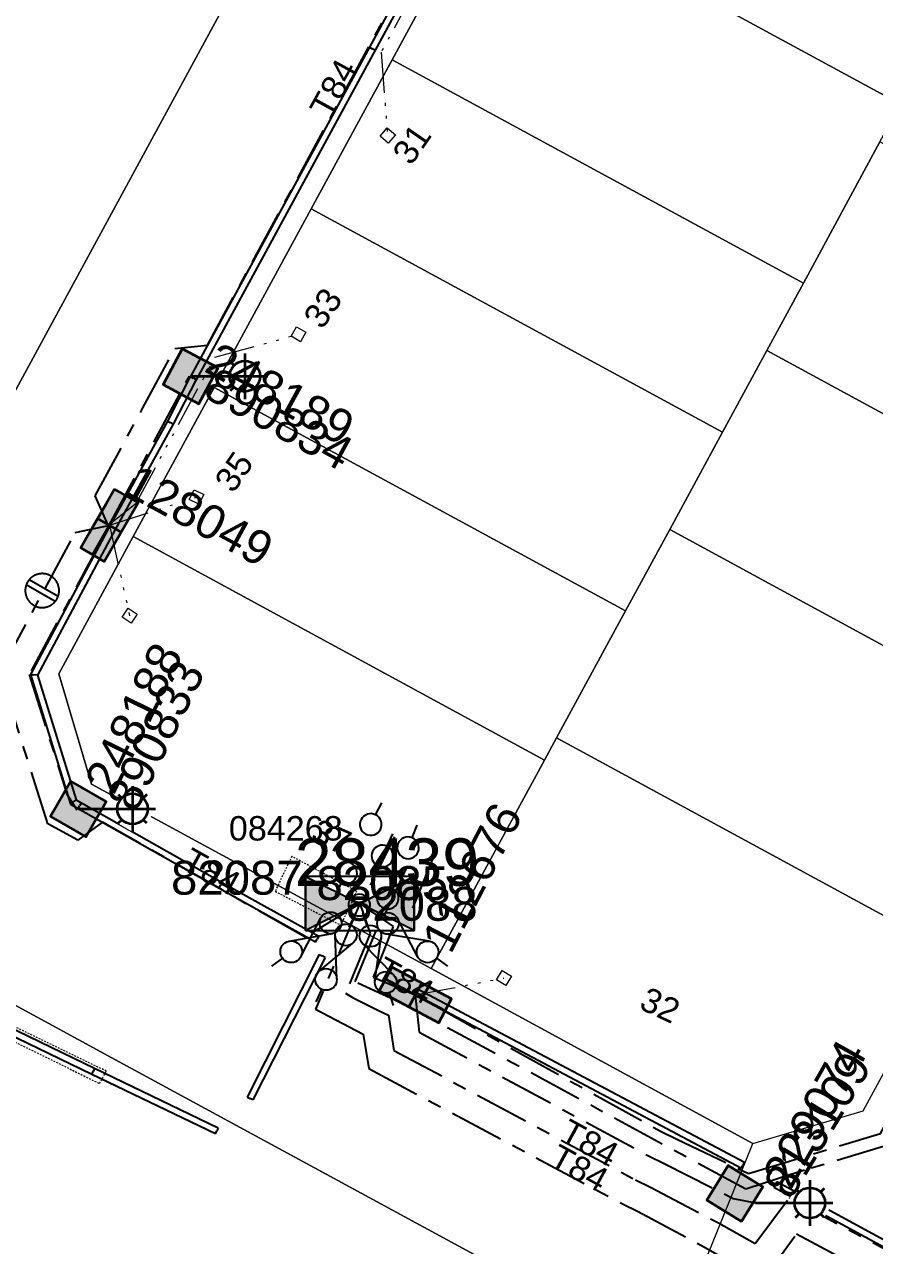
# Model space of a CAD drawing. Header units: metres. Extents: x 293418 to 294566, y 6233478 to 6234177.
# Drawn here: x 293502.3 to 293565, y 6233645.8 to 6233735.8 of the extents above; entities that cross this region are included whole.
import ezdxf
from ezdxf.enums import TextEntityAlignment as Align

# ---------------------------------------------------------------- set-up
doc = ezdxf.new("R2010")
doc.units = ezdxf.units.M
for name, pattern in [('Cable Exist UG', [7, 4, -1, 1, -1]), ('DASHED', [19.05, 12.7, -6.35]), ('HIDDEN2', [0.1875, 0.125, -0.0625]), ('PHANTOMX2', [6.6, 3, -0.75, 0.2, -0.75, 0.2, -0.75, 0.2, -0.75])]:
    doc.linetypes.add(name, pattern=pattern)
doc.layers.get('0').update_dxf_attribs({"color": 6})
for name, color, linetype, lineweight in [('_User_LV_Exist', 5, 'Continuous', 35), ('Cadastre Land Parcels_SP_EXT', 118, 'Continuous', 15), ('Cadastre Other Property_SP_EXT', 138, 'DASHED', 15), ('Cadastre Roads_SP_EXT', 218, 'Continuous', 15), ('Mains_HV_EXT', 13, 'Continuous', 25), ('Mains_LV_EXT', 163, 'Continuous', 25), ('Mains_LV_SL_EXT', 135, 'Continuous', 25), ('Services_SP_EXT', 42, 'PHANTOMX2', 20)]:
    doc.layers.add(name, color=color, linetype=linetype, lineweight=lineweight)
for name, color, linetype in [('Duct_SP_EXT', 30, 'Continuous'), ('Equip_HV_EXT', 7, 'Continuous'), ('Equip_LV_EXT', 7, 'Continuous'), ('Equip_SP_SL_EXT', 7, 'Continuous'), ('Sub_SP_EXT', 7, 'Continuous'), ('SupportsUG_SP_LV_EXT', 7, 'Continuous'), ('SupportsUG_SP_LV_SL_EXT', 7, 'Continuous')]:
    doc.layers.add(name, color=color, linetype=linetype)
doc.layers.add('Features_HIDE', color=1, linetype='Continuous', plot=False)
doc.styles.add('COLUMN_LABEL', font='arial.ttf', dxfattribs={"height": 2})
doc.styles.add('iecARIAL', font='arial.ttf', dxfattribs={"height": 2})
doc.styles.add('POLE_LABEL', font='arial.ttf', dxfattribs={"height": 2})
doc.styles.add('SL_LABEL', font='arial.ttf', dxfattribs={"height": 2})
doc.styles.get("Standard").update_dxf_attribs({"font": 'arial.ttf'})
doc.styles.add('SWITCH_LABEL', font='arial.ttf', dxfattribs={"height": 2})

# ---------------------------------------------------------------- blocks, each defined once
blk = doc.blocks.new('SUB_PADMOUNT_EXT')
at = {"ltscale": 10}
h = blk.add_hatch(color=256, dxfattribs=at)
h.dxf.hatch_style = 1
h.paths.add_polyline_path([(4, -2), (0, 0), (4, 2)])
h.paths.add_polyline_path([(-4, -2), (-4, 2), (0, 0)])
blk.add_line((4, 2), (-4, -2))
blk.add_lwpolyline([(-4, -2), (4, -2), (4, 2), (-4, 2)], close=True)
at = {"ltscale": 10, "flags": 128}
for points in [[(-4, -2), (-4, 2), (0, 0)], [(4, -2), (0, 0), (4, 2)]]:
    blk.add_lwpolyline(points, close=True, dxfattribs=at)
at = {"flags": 8}
blk.add_attdef('ASSET_NUM', text='', height=2.5, dxfattribs=at).set_placement((0, 5), align=Align.MIDDLE_CENTER)
for tag, flags, p in [('STREET_CODE', 9, (1.5, 0)), ('OPERATING_VOLTAGE', 9, (1.5, -0.4)), ('ORIENTATION', 9, (1.5, -0.6)), ('OWNED_BY', 9, (1.5, -0.8)), ('OPERATED_BY', 9, (1.5, -1)), ('NO_PHASES', 9, (1.5, -0.2)), ('SECONDARY_VOLTAGE', 9, (1.5, -1.6)), ('STATE', 9, (1.5, -1.8)), ('CONSTRUCTED_VOLTAGE', 9, (1.5, -1.4)), ('MAINTAINED_BY', 9, (1.5, -1.2)), ('SUBSTATION_TYPE', 9, (1.5, -2.2)), ('SUBURB', 9, (1.5, -2.8)), ('USAGE', 9, (1.5, -2.4)), ('PARENT', 9, (1.5, -2)), ('LEGEND', 9, (1.5, -2.6)), ('Z', 1, (1.5, -3.6)), ('STREETNAME', 9, (1.5, -3)), ('LOCATION', 9, (1.5, -3.2)), ('NOTES', 9, (1.5, -3.4))]:
    blk.add_attdef(tag, text='', height=0.2, dxfattribs=dict(flags=flags)).set_placement(p, align=Align.MIDDLE_LEFT)
blk = doc.blocks.new('SL_LANTERN_EXT')
at = {"flags": 9}
for tag, p in [('LRATECODE', (-7.4, 0)), ('LOUTREACHVOCAB', (-7.2, 0)), ('LOUTREACH', (-7, 0)), ('LANTNUMBER', (-6.6, 0)), ('LNEW', (-6.4, 0)), ('LMASTVOCAB', (-6.2, 0)), ('LMAST', (-6, 0)), ('LLAMPVOCAB', (-5.8, 0)), ('LLAMP', (-5.6, 0)), ('LEXIST', (-5.4, 0)), ('LCHARGE3PERCENT', (-5.2, 0)), ('LCHARGE3', (-5, 0)), ('LCHARGE2PERCENT', (-4.8, 0)), ('LCHARGE2', (-4.6, 0)), ('LCHARGE1PERCENT', (-4.4, 0)), ('LCHARGE1', (-4.2, 0)), ('LCATEGORY', (-4, 0)), ('LBRACKETVOCAB', (-3.8, 0)), ('LBRACKET', (-3.6, 0)), ('LKINGHEIGHT', (-3.4, 0)), ('CREPLACE', (-3.2, 0)), ('CREMOVE', (-3, 0)), ('CNUMBER', (-2.8, 0)), ('CNEW', (-2.6, 0)), ('CEXIST', (-2.4, 0)), ('USAGE', (-2.2, 0)), ('STATE', (-2, 0)), ('OWNED_BY', (-1.8, 0)), ('ORIENTATION', (-1.6, 0)), ('OPERATING_VOLTAGE', (-1.4, 0)), ('NO_PHASES', (-1.2, 0)), ('LANTERN_TYPE', (-1, 0)), ('LANTERN_PURPOSE', (-0.8, 0)), ('CONTROL_TYPE', (-0.6, 0)), ('CONSTRUCTED_VOLTAGE', (-0.4, 0))]:
    blk.add_attdef(tag, text='', height=0.001, rotation=270, dxfattribs=at).set_placement(p, align=Align.MIDDLE_LEFT)
at = {"style": 'SL_LABEL', "flags": 9}
blk.add_attdef('STREET_CODE', text='', height=0.001, rotation=270, dxfattribs=at).set_placement((0.001, 0), align=Align.MIDDLE_LEFT)
at = {"flags": 1}
blk.add_attdef('Z', (0, 0), '', height=0.001, rotation=270, dxfattribs=at)
at = {"width": 0.9}
blk.add_attdef('LNUMBER', text='', height=1, dxfattribs=at).set_placement((7, -1), align=Align.MIDDLE_LEFT)
at = {"flags": 9}
for tag, p in [('LREMOVE', (0, -7.6)), ('LREPLACE', (0, -7.8)), ('LTYPE', (0, -8)), ('LTYPEVOCAB', (0, -8.2)), ('LEGEND', (0, -8.4)), ('SUBURB', (0, -8.6)), ('STREETNAME', (0, -8.8)), ('LOCATION', (0, -9)), ('NOTES', (0, -9.2)), ('MAINTAINED_BY', (0, -9.863))]:
    blk.add_attdef(tag, text='', height=0.001, dxfattribs=at).set_placement(p, align=Align.MIDDLE_LEFT)
blk.add_attdef('OPERATED_BY', (0, -9.607), '', height=0.001, dxfattribs=at)
at = {"layer": 'Features_HIDE', "width": 0.9}
blk.add_attdef('ASSET_NUM', text='', height=1, dxfattribs=at).set_placement((7, 1), align=Align.MIDDLE_LEFT)
blk.add_wipeout([(5.688, 0), (5.061, -1.061), (4, -1.688), (2.939, -1.061), (2.313, 0), (2.939, 1.061), (4, 1.687), (5.061, 1.061)])
for p, q in [((2.939, 1.061), (3.205, 0.795)), ((4, 1.687), (4, 0)), ((5.061, 1.061), (4.795, 0.795)), ((0, 0), (4, 0)), ((2.939, -1.061), (3.205, -0.795)), ((4, 0), (5.688, 0)), ((4, 0), (4, -1.688)), ((5.061, -1.061), (4.795, -0.795))]:
    blk.add_line(p, q)
blk.add_circle((4, 0), 1.125)
blk = doc.blocks.new('CCP_EXT')
at = {"flags": 9}
for tag, p in [('STATE', (0, -1.8)), ('USAGE', (0, -1.2)), ('LEGEND', (0, -1.4)), ('LIFE_SUPPORT', (0, -1.6)), ('NOTES', (0, -2))]:
    blk.add_attdef(tag, text='', height=0.2, dxfattribs=at).set_placement(p, align=Align.MIDDLE_LEFT)
blk.add_wipeout([(0, 0.566), (0.566, 0), (0, -0.566), (-0.566, 0)])
blk.add_lwpolyline([(-0.566, 0), (0, 0.566), (0.566, 0), (0, -0.566), (-0.566, 0)])
at = {"flags": 1}
blk.add_attdef('Z', (0, 0), '', height=0.2, dxfattribs=at)
at = {"flags": 9}
for tag, p in [('CCP_TYPE', (0, 0)), ('OPERATING_VOLTAGE', (0, -0.6)), ('ORIENTATION', (0, -0.8)), ('OWNED_BY', (0, -1)), ('CONSTRUCTED_VOLTAGE', (0, -0.2)), ('NO_PHASES', (0, -0.4))]:
    blk.add_attdef(tag, text='', height=0.2, dxfattribs=at).set_placement(p, align=Align.MIDDLE_LEFT)
blk = doc.blocks.new('LV_UG_DFUSE_CLOSED_EXT')
for points in [[(1, 0), (0, 0)], [(5.04, 0.726), (2.156, -0.717)], [(5.049, -0.707), (2.156, 0.717)], [(6.2, 0.013), (7.2, 0.013)]]:
    blk.add_lwpolyline(points)
for centre in [(1.8, 0), (5.4, 0.011)]:
    blk.add_circle(centre, 0.8)
at = {"flags": 9}
for tag, p in [('ACTUAL_STATUS', (0, 0)), ('OPERATING_VOLTAGE', (0, -0.6)), ('ORIENTATION', (0, -0.8)), ('STATE', (0, -1)), ('CONSTRUCTED_VOLTAGE', (0, -0.2)), ('NO_PHASES', (0, -0.4)), ('SWITCH_TYPE', (0, -1.2)), ('USAGE', (0, -1.4)), ('NOTES', (0, -1.6))]:
    blk.add_attdef(tag, text='', height=0.2, dxfattribs=at).set_placement(p, align=Align.MIDDLE_LEFT)
at = {"flags": 1}
blk.add_attdef('Z', (0, 0), '', height=0.2, dxfattribs=at)
blk = doc.blocks.new('LV_UG_LINKS_CLOSED_EXT')
at = {"layer": 'Equip_LV_EXT'}
for tag, flags, p in [('ACTUAL_STATUS', 9, (3, -2)), ('OPERATING_VOLTAGE', 9, (3, -2.6)), ('ORIENTATION', 9, (3, -2.8)), ('CONSTRUCTED_VOLTAGE', 9, (3, -2.2)), ('NO_PHASES', 9, (3, -2.4)), ('STATE', 9, (3, -3)), ('SWITCH_TYPE', 9, (3, -3.2)), ('USAGE', 9, (3, -3.4)), ('NOTES', 9, (3, -3.6)), ('TYPE', 9, (3, -4.6)), ('OWNED_BY', 9, (3, -3.8)), ('OPERATED_BY', 9, (3, -4)), ('MAINTAINED_BY', 9, (3, -4.2)), ('NUMBER_OF_PHASES', 9, (3, -4.4)), ('Z', 1, (3, -4.8))]:
    blk.add_attdef(tag, text='', height=0.2, dxfattribs=dict(at, flags=flags)).set_placement(p, align=Align.MIDDLE_LEFT)
blk.add_wipeout([(4, 1.25), (3.969, 1.25), (3.939, 1.248), (3.908, 1.247), (3.877, 1.244), (3.847, 1.241), (3.817, 1.236), (3.786, 1.232), (3.756, 1.226), (3.726, 1.22), (3.696, 1.213), (3.667, 1.205), (3.637, 1.196), (3.608, 1.187), (3.579, 1.177), (3.55, 1.166), (3.522, 1.155), (3.493, 1.143), (3.466, 1.13), (3.438, 1.117), (3.411, 1.102), (3.384, 1.088), (3.357, 1.072), (3.331, 1.056), (3.306, 1.039), (3.28, 1.022), (3.255, 1.004), (3.231, 0.985), (3.207, 0.966), (3.184, 0.947), (3.161, 0.926), (3.138, 0.905), (3.116, 0.884), (3.095, 0.862), (3.074, 0.839), (3.053, 0.816), (3.034, 0.793), (3.015, 0.769), (2.996, 0.745), (2.978, 0.72), (2.961, 0.694), (2.944, 0.669), (2.928, 0.643), (2.912, 0.616), (2.898, 0.589), (2.883, 0.562), (2.87, 0.534), (2.857, 0.507), (2.845, 0.478), (2.834, 0.45), (2.823, 0.421), (2.813, 0.392), (2.804, 0.363), (2.795, 0.333), (2.787, 0.304), (2.78, 0.274), (2.774, 0.244), (2.768, 0.214), (2.764, 0.183), (2.759, 0.153), (2.756, 0.123), (2.753, 0.092), (2.752, 0.061), (2.75, 0.031), (2.75, 0), (2.75, -0.031), (2.752, -0.061), (2.753, -0.092), (2.756, -0.123), (2.759, -0.153), (2.764, -0.183), (2.768, -0.214), (2.774, -0.244), (2.78, -0.274), (2.787, -0.304), (2.795, -0.333), (2.804, -0.363), (2.813, -0.392), (2.823, -0.421), (2.834, -0.45), (2.845, -0.478), (2.857, -0.507), (2.87, -0.534), (2.883, -0.562), (2.898, -0.589), (2.912, -0.616), (2.928, -0.643), (2.944, -0.669), (2.961, -0.694), (2.978, -0.72), (2.996, -0.745), (3.015, -0.769), (3.034, -0.793), (3.053, -0.816), (3.074, -0.839), (3.095, -0.862), (3.116, -0.884), (3.138, -0.905), (3.161, -0.926), (3.184, -0.947), (3.207, -0.966), (3.231, -0.985), (3.255, -1.004), (3.28, -1.022), (3.306, -1.039), (3.331, -1.056), (3.357, -1.072), (3.384, -1.088), (3.411, -1.102), (3.438, -1.117), (3.466, -1.13), (3.493, -1.143), (3.522, -1.155), (3.55, -1.166), (3.579, -1.177), (3.608, -1.187), (3.637, -1.196), (3.667, -1.205), (3.696, -1.213), (3.726, -1.22), (3.756, -1.226), (3.786, -1.232), (3.817, -1.236), (3.847, -1.241), (3.877, -1.244), (3.908, -1.247), (3.939, -1.248), (3.969, -1.25), (4, -1.25), (4.031, -1.25), (4.061, -1.248), (4.092, -1.247), (4.123, -1.244), (4.153, -1.241), (4.183, -1.236), (4.214, -1.232), (4.244, -1.226), (4.274, -1.22), (4.304, -1.213), (4.333, -1.205), (4.363, -1.196), (4.392, -1.187), (4.421, -1.177), (4.45, -1.166), (4.478, -1.155), (4.507, -1.143), (4.534, -1.13), (4.562, -1.117), (4.589, -1.102), (4.616, -1.088), (4.643, -1.072), (4.669, -1.056), (4.694, -1.039), (4.72, -1.022), (4.745, -1.004), (4.769, -0.985), (4.793, -0.966), (4.816, -0.947), (4.839, -0.926), (4.862, -0.905), (4.884, -0.884), (4.905, -0.862), (4.926, -0.839), (4.947, -0.816), (4.966, -0.793), (4.985, -0.769), (5.004, -0.745), (5.022, -0.72), (5.039, -0.694), (5.056, -0.669), (5.072, -0.643), (5.088, -0.616), (5.102, -0.589), (5.117, -0.562), (5.13, -0.534), (5.143, -0.507), (5.155, -0.478), (5.166, -0.45), (5.177, -0.421), (5.187, -0.392), (5.196, -0.363), (5.205, -0.333), (5.213, -0.304), (5.22, -0.274), (5.226, -0.244), (5.232, -0.214), (5.236, -0.183), (5.241, -0.153), (5.244, -0.123), (5.247, -0.092), (5.248, -0.061), (5.25, -0.031), (5.25, 0), (5.25, 0.031), (5.248, 0.061), (5.247, 0.092), (5.244, 0.123), (5.241, 0.153), (5.236, 0.183), (5.232, 0.214), (5.226, 0.244), (5.22, 0.274), (5.213, 0.304), (5.205, 0.333), (5.196, 0.363), (5.187, 0.392), (5.177, 0.421), (5.166, 0.45), (5.155, 0.478), (5.143, 0.507), (5.13, 0.534), (5.117, 0.562), (5.102, 0.589), (5.088, 0.616), (5.072, 0.643), (5.056, 0.669), (5.039, 0.694), (5.022, 0.72), (5.004, 0.745), (4.985, 0.769), (4.966, 0.793), (4.947, 0.816), (4.926, 0.839), (4.905, 0.862), (4.884, 0.884), (4.862, 0.905), (4.839, 0.926), (4.816, 0.947), (4.793, 0.966), (4.769, 0.985), (4.745, 1.004), (4.72, 1.022), (4.694, 1.039), (4.669, 1.056), (4.643, 1.072), (4.616, 1.088), (4.589, 1.102), (4.562, 1.117), (4.534, 1.13), (4.507, 1.143), (4.478, 1.155), (4.45, 1.166), (4.421, 1.177), (4.392, 1.187), (4.363, 1.196), (4.333, 1.205), (4.304, 1.213), (4.274, 1.22), (4.244, 1.226), (4.214, 1.232), (4.183, 1.236), (4.153, 1.241), (4.123, 1.244), (4.092, 1.247), (4.061, 1.248), (4.031, 1.25)]).dxf.layer = 'Equip_LV_EXT'
for p, q in [((3.792, 1.232), (3.792, -1.232)), ((4.208, 1.232), (4.208, -1.232))]:
    blk.add_line(p, q, dxfattribs=at)
at = {"layer": 'Equip_LV_EXT', "flags": 128}
blk.add_lwpolyline([(4, 1.25), (3.969, 1.25), (3.939, 1.248), (3.908, 1.247), (3.877, 1.244), (3.847, 1.241), (3.817, 1.236), (3.786, 1.232), (3.756, 1.226), (3.726, 1.22), (3.696, 1.213), (3.667, 1.205), (3.637, 1.196), (3.608, 1.187), (3.579, 1.177), (3.55, 1.166), (3.522, 1.155), (3.493, 1.143), (3.466, 1.13), (3.438, 1.117), (3.411, 1.102), (3.384, 1.088), (3.357, 1.072), (3.331, 1.056), (3.306, 1.039), (3.28, 1.022), (3.255, 1.004), (3.231, 0.985), (3.207, 0.966), (3.184, 0.947), (3.161, 0.926), (3.138, 0.905), (3.116, 0.884), (3.095, 0.862), (3.074, 0.839), (3.053, 0.816), (3.034, 0.793), (3.015, 0.769), (2.996, 0.745), (2.978, 0.72), (2.961, 0.694), (2.944, 0.669), (2.928, 0.643), (2.912, 0.616), (2.898, 0.589), (2.883, 0.562), (2.87, 0.534), (2.857, 0.507), (2.845, 0.478), (2.834, 0.45), (2.823, 0.421), (2.813, 0.392), (2.804, 0.363), (2.795, 0.333), (2.787, 0.304), (2.78, 0.274), (2.774, 0.244), (2.768, 0.214), (2.764, 0.183), (2.759, 0.153), (2.756, 0.123), (2.753, 0.092), (2.752, 0.061), (2.75, 0.031), (2.75, 0), (2.75, -0.031), (2.752, -0.061), (2.753, -0.092), (2.756, -0.123), (2.759, -0.153), (2.764, -0.183), (2.768, -0.214), (2.774, -0.244), (2.78, -0.274), (2.787, -0.304), (2.795, -0.333), (2.804, -0.363), (2.813, -0.392), (2.823, -0.421), (2.834, -0.45), (2.845, -0.478), (2.857, -0.507), (2.87, -0.534), (2.883, -0.562), (2.898, -0.589), (2.912, -0.616), (2.928, -0.643), (2.944, -0.669), (2.961, -0.694), (2.978, -0.72), (2.996, -0.745), (3.015, -0.769), (3.034, -0.793), (3.053, -0.816), (3.074, -0.839), (3.095, -0.862), (3.116, -0.884), (3.138, -0.905), (3.161, -0.926), (3.184, -0.947), (3.207, -0.966), (3.231, -0.985), (3.255, -1.004), (3.28, -1.022), (3.306, -1.039), (3.331, -1.056), (3.357, -1.072), (3.384, -1.088), (3.411, -1.102), (3.438, -1.117), (3.466, -1.13), (3.493, -1.143), (3.522, -1.155), (3.55, -1.166), (3.579, -1.177), (3.608, -1.187), (3.637, -1.196), (3.667, -1.205), (3.696, -1.213), (3.726, -1.22), (3.756, -1.226), (3.786, -1.232), (3.817, -1.236), (3.847, -1.241), (3.877, -1.244), (3.908, -1.247), (3.939, -1.248), (3.969, -1.25), (4, -1.25), (4.031, -1.25), (4.061, -1.248), (4.092, -1.247), (4.123, -1.244), (4.153, -1.241), (4.183, -1.236), (4.214, -1.232), (4.244, -1.226), (4.274, -1.22), (4.304, -1.213), (4.333, -1.205), (4.363, -1.196), (4.392, -1.187), (4.421, -1.177), (4.45, -1.166), (4.478, -1.155), (4.507, -1.143), (4.534, -1.13), (4.562, -1.117), (4.589, -1.102), (4.616, -1.088), (4.643, -1.072), (4.669, -1.056), (4.694, -1.039), (4.72, -1.022), (4.745, -1.004), (4.769, -0.985), (4.793, -0.966), (4.816, -0.947), (4.839, -0.926), (4.862, -0.905), (4.884, -0.884), (4.905, -0.862), (4.926, -0.839), (4.947, -0.816), (4.966, -0.793), (4.985, -0.769), (5.004, -0.745), (5.022, -0.72), (5.039, -0.694), (5.056, -0.669), (5.072, -0.643), (5.088, -0.616), (5.102, -0.589), (5.117, -0.562), (5.13, -0.534), (5.143, -0.507), (5.155, -0.478), (5.166, -0.45), (5.177, -0.421), (5.187, -0.392), (5.196, -0.363), (5.205, -0.333), (5.213, -0.304), (5.22, -0.274), (5.226, -0.244), (5.232, -0.214), (5.236, -0.183), (5.241, -0.153), (5.244, -0.123), (5.247, -0.092), (5.248, -0.061), (5.25, -0.031), (5.25, 0), (5.25, 0.031), (5.248, 0.061), (5.247, 0.092), (5.244, 0.123), (5.241, 0.153), (5.236, 0.183), (5.232, 0.214), (5.226, 0.244), (5.22, 0.274), (5.213, 0.304), (5.205, 0.333), (5.196, 0.363), (5.187, 0.392), (5.177, 0.421), (5.166, 0.45), (5.155, 0.478), (5.143, 0.507), (5.13, 0.534), (5.117, 0.562), (5.102, 0.589), (5.088, 0.616), (5.072, 0.643), (5.056, 0.669), (5.039, 0.694), (5.022, 0.72), (5.004, 0.745), (4.985, 0.769), (4.966, 0.793), (4.947, 0.816), (4.926, 0.839), (4.905, 0.862), (4.884, 0.884), (4.862, 0.905), (4.839, 0.926), (4.816, 0.947), (4.793, 0.966), (4.769, 0.985), (4.745, 1.004), (4.72, 1.022), (4.694, 1.039), (4.669, 1.056), (4.643, 1.072), (4.616, 1.088), (4.589, 1.102), (4.562, 1.117), (4.534, 1.13), (4.507, 1.143), (4.478, 1.155), (4.45, 1.166), (4.421, 1.177), (4.392, 1.187), (4.363, 1.196), (4.333, 1.205), (4.304, 1.213), (4.274, 1.22), (4.244, 1.226), (4.214, 1.232), (4.183, 1.236), (4.153, 1.241), (4.123, 1.244), (4.092, 1.247), (4.061, 1.248), (4.031, 1.25)], close=True, dxfattribs=at)
blk = doc.blocks.new('SWG_HOLEC_SU_EXT')
blk.add_line((1.8, -2), (5.8, -2))
for points in [[(1, 0), (0, 0)], [(6.6, 0), (7.6, 0)]]:
    blk.add_lwpolyline(points)
for points in [[(1.8, -0.8, 1), (1.8, 0.8, 1)], [(5.8, -0.8, 1), (5.8, 0.8, 1)]]:
    blk.add_lwpolyline(points, format="xyb", close=True)
at = {"style": 'SWITCH_LABEL', "flags": 8}
blk.add_attdef('ASSET_NUM', text='', height=2.5, rotation=179.95437, dxfattribs=at).set_placement((-2.4, 0), align=Align.MIDDLE_LEFT)
at = {"flags": 1}
blk.add_attdef('Z', (0, 0), '', height=0.2, dxfattribs=at)
at = {"flags": 9}
for tag, p in [('ACTUAL_STATUS', (0, -0.4)), ('OPERATING_VOLTAGE', (0, -1)), ('CONSTRUCTED_VOLTAGE', (0, -0.6)), ('NO_PHASES', (0, -0.8)), ('ORIENTATION', (0, -1.2)), ('OWNED_BY', (0, -1.4)), ('STATE', (0, -1.8)), ('PARENT', (0, -1.6)), ('SWITCH_TYPE', (0, -2)), ('STREETNAME', (0, -2.6)), ('SUBURB', (0, -2.8)), ('USAGE', (0, -2.2)), ('LOCATION', (0, -2.4)), ('NOTES', (0, -3))]:
    blk.add_attdef(tag, text='', height=0.2, dxfattribs=at).set_placement(p, align=Align.MIDDLE_LEFT)
at = {"style": 'SWITCH_LABEL', "flags": 9}
blk.add_attdef('STREET_CODE', text='', height=0.2, dxfattribs=at).set_placement((0, -0.2), align=Align.MIDDLE_LEFT)
blk = doc.blocks.new('PILLAR_EXT')
blk.add_hatch(color=256).paths.add_polyline_path([(-2.5, 1), (-2.5, -1), (2.5, -1), (2.5, 1)])
for p, q in [((0, 1), (0, -1)), ((-2.5, 0), (2.5, 0))]:
    blk.add_line(p, q)
at = {"ltscale": 10}
blk.add_line((2.5, 0), (-2.5, 0), dxfattribs=at)
blk.add_lwpolyline([(-2.5, -1), (-1.25, -1), (1.25, -1), (2.5, -1), (2.5, 1), (-2.5, 1)], close=True)
at = {"width": 0.9, "flags": 8}
blk.add_attdef('ASSET_NUM', text='', height=2, rotation=90, dxfattribs=at).set_placement((-2, 4), align=Align.MIDDLE_LEFT)
for tag, p, flags in [('OWNED_BY', (0, -0.2), 9), ('STATE', (0, -0.4), 9), ('SUPPORT_TYPE', (0, -0.6), 9), ('USAGE', (0, -0.8), 9), ('LEGEND', (0, -1), 9), ('STREETNAME', (0, -1.8), 9), ('SUBURB', (0, -2), 1), ('LOCATION', (0, -1.2), 9), ('NOTES', (0, -1.4), 9), ('PARENT', (0, -1.6), 9)]:
    blk.add_attdef(tag, p, '', height=0.2, dxfattribs=dict(flags=flags))
blk = doc.blocks.new('COLUMN_EXT')
blk.add_hatch(color=256).paths.add_polyline_path([(1.5, -1.5), (1.5, 1.5), (-1.5, 1.5), (-1.5, -1.5)])
blk.add_lwpolyline([(1.5, 1.5), (-1.5, 1.5), (-1.5, -1.5), (1.5, -1.5)], close=True)
at = {"flags": 9}
for tag, p in [('SUBURB', (-1.813, 1.8)), ('NOTES', (-1.813, 2)), ('STREETNAME', (-1.813, 1.6)), ('LOCATION', (-1.813, 1.4)), ('LEGEND', (-1.813, 1.2)), ('USAGE', (-1.813, 1)), ('STATE', (-1.813, 0.8)), ('COLUMN_TYPE', (-1.813, 0.4)), ('OWNED_BY', (-1.813, 0.6))]:
    blk.add_attdef(tag, text='', height=0.2, rotation=180, dxfattribs=at).set_placement(p, align=Align.MIDDLE_LEFT)
at = {"flags": 1}
blk.add_attdef('Z', (-1.813, 2.351), '', height=0.2, rotation=180, dxfattribs=at)
at = {"flags": 9}
for tag, style, p in [('STRUCTURE_PLANT_NUMBER', 'POLE_LABEL', (-1.813, -0.031)), ('STREET_CODE', 'COLUMN_LABEL', (-1.813, 0.2))]:
    blk.add_attdef(tag, text='', height=0.2, rotation=180, dxfattribs=dict(at, style=style)).set_placement(p, align=Align.MIDDLE_LEFT)
at = {"style": 'COLUMN_LABEL', "width": 0.9, "flags": 8}
blk.add_attdef('ASSET_NUM', text='', height=2, rotation=270, dxfattribs=at).set_placement((2, -4), align=Align.MIDDLE_LEFT)

msp = doc.modelspace()

# ---------------------------------------------------------------- linework, layer by layer
at = {"layer": 'Cadastre Land Parcels_SP_EXT', "linetype": 'Continuous'}
for points in [[(293492.141, 6233691.375), (293564.58, 6233824.783)], [(293456.555, 6233659.311), (293515.015, 6233627.59), (293515.306, 6233628.123), (293518.354, 6233633.742), (293618.235, 6233587.629), (293623.484, 6233597.297), (293577.511, 6233622.26), (293549.572, 6233637.43), (293549.572, 6233637.43), (293509.272, 6233659.312), (293500.175, 6233664.251)]]:
    msp.add_lwpolyline(points, dxfattribs=at)
for points in [[(293572.847, 6233740.876), (293542.525, 6233757.34), (293536.56, 6233746.355), (293566.882, 6233729.891), (293572.847, 6233740.876)], [(293565.377, 6233727.118), (293566.882, 6233729.891), (293536.56, 6233746.355), (293529.402, 6233733.172), (293559.724, 6233716.708), (293565.377, 6233727.118)], [(293557.025, 6233711.738), (293559.724, 6233716.708), (293529.402, 6233733.172), (293523.438, 6233722.187), (293553.759, 6233705.722), (293557.025, 6233711.738)], [(293594.38, 6233711.37), (293565.377, 6233727.118), (293559.724, 6233716.708), (293557.025, 6233711.738), (293586.029, 6233695.99), (293594.38, 6233711.37)], [(293549.867, 6233698.556), (293553.759, 6233705.722), (293523.438, 6233722.187), (293516.279, 6233709.005), (293546.6, 6233692.539), (293549.867, 6233698.556)], [(293586.029, 6233695.99), (293557.025, 6233711.738), (293553.759, 6233705.722), (293549.867, 6233698.556), (293578.871, 6233682.806), (293586.029, 6233695.99)], [(293541.515, 6233683.177), (293546.6, 6233692.539), (293516.279, 6233709.005), (293510.314, 6233698.02), (293540.634, 6233681.554), (293541.515, 6233683.177)], [(293540.634, 6233681.554), (293510.314, 6233698.02), (293504.826, 6233687.915), (293507.235, 6233679.779), (293517.784, 6233674.049), (293532.281, 6233666.173), (293540.634, 6233681.554)], [(293578.871, 6233682.806), (293549.867, 6233698.556), (293546.6, 6233692.539), (293541.515, 6233683.177), (293570.518, 6233667.426), (293578.871, 6233682.806)], [(293564.145, 6233655.693), (293570.518, 6233667.426), (293541.515, 6233683.177), (293540.634, 6233681.554), (293532.281, 6233666.173), (293556.009, 6233653.284), (293564.145, 6233655.693)]]:
    msp.add_lwpolyline(points, close=True, dxfattribs=at)
at = {"layer": 'Cadastre Other Property_SP_EXT', "linetype": 'HIDDEN2'}
for points in [[(293507.826, 6233657.703), (293508.323, 6233658.624), (293463.623, 6233680.198), (293463.231, 6233679.628), (293507.826, 6233657.703)], [(293520.774, 6233671.875), (293525.625, 6233669.373), (293526.803, 6233671.858), (293522.001, 6233674.454), (293520.774, 6233671.875)]]:
    msp.add_lwpolyline(points, close=True, dxfattribs=at)
at = {"layer": 'Duct_SP_EXT'}
for p, q in [((293534.797, 6233747.151), (293527.719, 6233734.098)), ((293535.219, 6233746.922), (293528.141, 6233733.869)), ((293527.719, 6233734.098), (293527.93, 6233733.984)), ((293527.719, 6233734.098), (293527.93, 6233733.984)), ((293528.141, 6233733.869), (293527.93, 6233733.984)), ((293528.14, 6233733.869), (293527.93, 6233733.984)), ((293514.517, 6233709.814), (293512.825, 6233706.538)), ((293514.943, 6233709.593), (293513.248, 6233706.312)), ((293514.517, 6233709.814), (293514.73, 6233709.703)), ((293514.519, 6233709.818), (293514.73, 6233709.703)), ((293514.941, 6233709.589), (293514.73, 6233709.703)), ((293514.943, 6233709.593), (293514.73, 6233709.703)), ((293512.825, 6233706.538), (293508.582, 6233698.823)), ((293513.248, 6233706.312), (293509.003, 6233698.591)), ((293512.825, 6233706.538), (293513.037, 6233706.425)), ((293513.248, 6233706.312), (293513.037, 6233706.425)), ((293508.581, 6233698.82), (293508.793, 6233698.707)), ((293508.582, 6233698.823), (293508.793, 6233698.707)), ((293509.003, 6233698.591), (293508.793, 6233698.707)), ((293509.004, 6233698.594), (293508.793, 6233698.707)), ((293502.719, 6233687.856), (293505.687, 6233678.302)), ((293502.719, 6233687.856), (293502.978, 6233687.831)), ((293503.237, 6233687.807), (293502.978, 6233687.831)), ((293503.237, 6233687.807), (293506.089, 6233678.625)), ((293507.451, 6233658.807), (293463.258, 6233680.191)), ((293507.243, 6233658.375), (293463.049, 6233679.759)), ((293505.687, 6233678.302), (293505.888, 6233678.463)), ((293505.687, 6233678.302), (293506.249, 6233677.983)), ((293506.089, 6233678.625), (293505.888, 6233678.463)), ((293506.089, 6233678.625), (293506.486, 6233678.4)), ((293506.249, 6233677.983), (293506.368, 6233678.192)), ((293506.249, 6233677.983), (293506.368, 6233678.192)), ((293506.486, 6233678.401), (293506.368, 6233678.192)), ((293506.486, 6233678.4), (293506.368, 6233678.192)), ((293506.486, 6233678.401), (293516.871, 6233672.527)), ((293506.249, 6233677.983), (293516.636, 6233672.109)), ((293516.636, 6233672.109), (293516.753, 6233672.318)), ((293516.636, 6233672.109), (293523.754, 6233668.147)), ((293516.871, 6233672.527), (293516.753, 6233672.318)), ((293516.871, 6233672.527), (293523.987, 6233668.566)), ((293523.754, 6233668.147), (293523.87, 6233668.356)), ((293523.987, 6233668.566), (293523.87, 6233668.356)), ((293524.025, 6233667.215), (293518.706, 6233656.707)), ((293524.453, 6233666.998), (293519.134, 6233656.491)), ((293524.025, 6233667.215), (293524.239, 6233667.106)), ((293524.453, 6233666.998), (293524.239, 6233667.106)), ((293531.264, 6233664.696), (293531.151, 6233664.484)), ((293531.039, 6233664.272), (293531.151, 6233664.484)), ((293531.039, 6233664.272), (293555.159, 6233651.475)), ((293507.243, 6233658.375), (293507.347, 6233658.591)), ((293516.364, 6233653.99), (293507.243, 6233658.375)), ((293507.451, 6233658.807), (293507.347, 6233658.591)), ((293516.572, 6233654.423), (293507.451, 6233658.807)), ((293518.706, 6233656.707), (293518.92, 6233656.599)), ((293519.134, 6233656.491), (293518.92, 6233656.599)), ((293516.364, 6233653.99), (293516.468, 6233654.206)), ((293516.572, 6233654.423), (293516.468, 6233654.206)), ((293555.159, 6233651.475), (293555.271, 6233651.687)), ((293555.383, 6233651.899), (293555.271, 6233651.687)), ((293557.547, 6233650.055), (293557.662, 6233650.266)), ((293557.776, 6233650.477), (293557.662, 6233650.266)), ((293557.776, 6233650.477), (293581.727, 6233637.478)), ((293557.547, 6233650.055), (293581.498, 6233637.056))]:
    msp.add_line(p, q, dxfattribs=at)
at = {"layer": 'Mains_LV_EXT', "linetype": 'Cable Exist UG'}
msp.add_lwpolyline([(293527.017, 6233670.977), (293529.468, 6233669.27), (293528.233, 6233666.076), (293528.009, 6233665.542), (293528.009, 6233665.542), (293531.11, 6233664.235)], dxfattribs=at)
at = {"layer": 'Mains_LV_SL_EXT', "linetype": 'Cable Exist UG'}
msp.add_lwpolyline([(293531.11, 6233664.235), (293531.383, 6233661.483), (293531.383, 6233661.483), (293548.299, 6233652.385), (293549.423, 6233651.832), (293554.548, 6233649.23), (293556.207, 6233648.9)], dxfattribs=at)

# ---------------------------------------------------------------- block references
at = {"layer": 'Equip_HV_EXT'}
ref = msp.add_blockref('SWG_HOLEC_SU_EXT', (293525.202, 6233671.626), dxfattribs=dict(at, rotation=63.1491869143296))
ref.add_attrib('ASSET_NUM', '82087', dxfattribs={"layer": '0', "height": 2.5, "style": 'SWITCH_LABEL'}).set_placement((293522.803, 6233672.876), align=Align.MIDDLE_RIGHT)
ref = msp.add_blockref('SWG_HOLEC_SU_EXT', (293526.212, 6233669.228), dxfattribs=dict(at, rotation=64.76331883087653))
ref.add_attrib('ASSET_NUM', '82085', dxfattribs={"layer": '0', "height": 2.5, "style": 'SWITCH_LABEL'}).set_placement((293523.813, 6233670.478), align=Align.BOTTOM_LEFT)
ref = msp.add_blockref('SWG_HOLEC_SU_EXT', (293528.397, 6233669.702), dxfattribs=dict(at, rotation=67.97830780908924))
ref.add_attrib('ASSET_NUM', '82088', dxfattribs={"layer": '0', "height": 2.5, "style": 'SWITCH_LABEL'}).set_placement((293525.998, 6233670.952), align=Align.MIDDLE_LEFT)
at = {"layer": 'Equip_LV_EXT'}
for p, rotation in [((293526.319, 6233670.604), 216.0000000683129), ((293527.638, 6233670.569), 323.9999999316869), ((293526.736, 6233670.302), 245.6917781793018), ((293527.247, 6233670.29), 287.9999999155768)]:
    msp.add_blockref('LV_UG_DFUSE_CLOSED_EXT', p, dxfattribs=dict(at, rotation=rotation))
at = {"layer": 'Sub_SP_EXT'}
ref = msp.add_blockref('SUB_PADMOUNT_EXT', (293527.017, 6233670.977), dxfattribs=at)
ref.add_attrib('ASSET_NUM', '28439', dxfattribs={"layer": '0', "height": 3.5}).set_placement((293529.017, 6233671.227), align=Align.BOTTOM_CENTER)

# ---------------------------------------------------------------- texts
at = {"layer": 'Cadastre Other Property_SP_EXT'}
msp.add_text('084268', height=1.8, dxfattribs=at).set_placement((293517.359, 6233675.618))
at = {"layer": 'Features_HIDE'}
for s, rotation, p in [('31', 55.53093, (293530.802, 6233725.301)), ('33', 55.59734, (293524.24, 6233713.216)), ('35', 55.53093, (293517.683, 6233701.146)), ('37', 335.86935, (293523.293, 6233675.636)), ('32', 334.92133, (293547.52, 6233663.264))]:
    msp.add_text(s, height=1.8, rotation=rotation, dxfattribs=at).set_placement(p)
at = {"layer": 'Mains_LV_EXT'}
for rotation, p in [(61.2602, (293524.82, 6233728.749)), (330.86702, (293513.75, 6233673.584)), (331.42119, (293528.009, 6233665.542)), (331.36648, (293541.624, 6233653.582)), (331.36648, (293540.86, 6233651.717))]:
    msp.add_text('T84', height=1.8, rotation=rotation, dxfattribs=at).set_placement(p)

# ---------------------------------------------------------------- next in the draw order: block references
at = {"layer": 'Services_SP_EXT'}
for p, rotation in [((293529.076, 6233727.592), 94.33640485642563), ((293522.498, 6233712.937), 195.3608913838914), ((293514.978, 6233700.94), 198.161894121294), ((293510.042, 6233692.193), 102.1618942224174), ((293537.644, 6233665.479), 193.9927041438097)]:
    msp.add_blockref('CCP_EXT', p, dxfattribs=dict(at, rotation=rotation))

# ---------------------------------------------------------------- next in the draw order: linework, layer by layer
at = {"layer": 'Cadastre Roads_SP_EXT', "linetype": 'Continuous'}
for points in [[(293564.58, 6233824.783), (293492.141, 6233691.375)], [(293500.175, 6233664.251), (293509.272, 6233659.312), (293549.572, 6233637.43), (293556.009, 6233653.284), (293532.281, 6233666.173), (293517.784, 6233674.049), (293507.236, 6233679.779), (293504.826, 6233687.915), (293510.314, 6233698.02), (293516.28, 6233709.005), (293523.438, 6233722.187), (293529.402, 6233733.172), (293536.56, 6233746.355)]]:
    msp.add_lwpolyline(points, dxfattribs=at)
at = {"layer": 'Duct_SP_EXT'}
for p, q in [((293527.719, 6233734.098), (293514.519, 6233709.818)), ((293528.14, 6233733.869), (293514.941, 6233709.589)), ((293531.264, 6233664.696), (293555.383, 6233651.899))]:
    msp.add_line(p, q, dxfattribs=at)
at = {"layer": 'Mains_HV_EXT', "linetype": 'Cable Exist UG'}
msp.add_lwpolyline([(293613.36, 6233739.637), (293605.48, 6233725.175), (293597.175, 6233709.677), (293588.727, 6233694.368), (293581.496, 6233681.231), (293573.083, 6233665.84), (293566.04, 6233653.187), (293559.814, 6233651.31), (293558.039, 6233650.757), (293558.039, 6233650.757), (293555.478, 6233649.915), (293530.512, 6233663.425), (293526.67, 6233665.205), (293528.698, 6233670.124), (293527.017, 6233670.977)], dxfattribs=at)
at = {"layer": 'Mains_LV_EXT', "linetype": 'Cable Exist UG'}
for points in [[(293508.463, 6233698.861), (293507.494, 6233701.026), (293507.494, 6233701.026), (293511.026, 6233707.519), (293513.37, 6233711.878), (293515.781, 6233712.129), (293515.781, 6233712.129), (293534.804, 6233747.29)], [(293531.11, 6233664.235), (293532.046, 6233663.715), (293532.046, 6233663.715), (293549.246, 6233654.159), (293550.392, 6233653.604), (293550.392, 6233653.604), (293555.692, 6233651.065), (293565.415, 6233654.031), (293572.227, 6233666.389), (293572.894, 6233667.561), (293572.894, 6233667.561), (293580.604, 6233681.804)], [(293527.017, 6233670.977), (293523.737, 6233663.182), (293523.737, 6233663.182), (293527.267, 6233661.346), (293527.678, 6233658.814), (293546.397, 6233648.832), (293547.492, 6233648.285), (293552.44, 6233645.648), (293556.723, 6233643.221), (293559.225, 6233646.615), (293581.696, 6233634.564), (293603.19, 6233622.855), (293603.399, 6233621.169), (293605.876, 6233619.708), (293608.883, 6233622.038), (293608.883, 6233622.038), (293629.055, 6233610.786), (293629.646, 6233610.462), (293629.646, 6233610.462), (293654.604, 6233597.124), (293654.604, 6233597.124), (293652.187, 6233605.969), (293657.627, 6233615.179), (293661.568, 6233616.809)], [(293527.017, 6233670.977), (293527.772, 6233668.753), (293525.955, 6233664.355), (293526.465, 6233664.049), (293526.465, 6233664.049), (293528.383, 6233663.078), (293529.126, 6233662.739), (293529.126, 6233662.739), (293529.527, 6233660.148), (293547.348, 6233650.608), (293548.456, 6233650.057), (293553.473, 6233647.429), (293556.162, 6233645.906), (293558.679, 6233649.286), (293558.679, 6233649.286), (293583.004, 6233636.259), (293606.675, 6233623.406)]]:
    msp.add_lwpolyline(points, dxfattribs=at)
at = {"layer": 'Mains_LV_SL_EXT', "linetype": 'Cable Exist UG'}
msp.add_lwpolyline([(293508.516, 6233698.809), (293514.454, 6233709.854)], dxfattribs=at)
at = {"layer": 'Services_SP_EXT'}
for points in [[(293534.735, 6233747.171), (293534.14, 6233743.934), (293534.14, 6233743.934), (293528.582, 6233733.725), (293529.062, 6233727.611)], [(293508.463, 6233698.861), (293510.513, 6233700.482), (293510.513, 6233700.482), (293516.324, 6233711.241), (293522.498, 6233712.937)], [(293508.548, 6233698.858), (293514.978, 6233700.94)], [(293508.548, 6233698.858), (293510.043, 6233692.193)], [(293531.11, 6233664.235), (293537.644, 6233665.479)]]:
    msp.add_lwpolyline(points, dxfattribs=at)

# ---------------------------------------------------------------- next in the draw order: block references
at = {"layer": '_User_LV_Exist'}
ref = msp.add_blockref('PILLAR_EXT', (293508.548, 6233698.858), dxfattribs=dict(at, rotation=240.1618942896337))
ref.add_attrib('ASSET_NUM', '128049', dxfattribs={"layer": '0', "height": 2.5, "rotation": 331.52256, "style": 'iecARIAL'}).set_placement((293510.048, 6233702.358), align=Align.MIDDLE_LEFT)
ref = msp.add_blockref('PILLAR_EXT', (293531.11, 6233664.235), dxfattribs=dict(at, rotation=331.9927041734547))
ref.add_attrib('ASSET_NUM', '112676', dxfattribs={"layer": '0', "height": 2.5, "rotation": 62.57316, "style": 'iecARIAL'}).set_placement((293532.61, 6233667.735), align=Align.MIDDLE_LEFT)
at = {"layer": 'SupportsUG_SP_LV_EXT'}
ref = msp.add_blockref('PILLAR_EXT', (293508.548, 6233698.858), dxfattribs=dict(at, rotation=240.1618942896337))
ref.add_attrib('ASSET_NUM', '128049', dxfattribs={"layer": '0', "height": 2.5, "rotation": 331.52256, "style": 'iecARIAL'}).set_placement((293510.048, 6233702.358), align=Align.MIDDLE_LEFT)
ref = msp.add_blockref('PILLAR_EXT', (293531.11, 6233664.235), dxfattribs=dict(at, rotation=331.9927041734547))
ref.add_attrib('ASSET_NUM', '112676', dxfattribs={"layer": '0', "height": 2.5, "rotation": 62.57316, "style": 'iecARIAL'}).set_placement((293532.61, 6233667.735), align=Align.MIDDLE_LEFT)

# ---------------------------------------------------------------- next in the draw order: block references
at = {"layer": 'Equip_LV_EXT', "rotation": 240.1618943185635}
msp.add_blockref('LV_UG_LINKS_CLOSED_EXT', (293505.584, 6233697.512), dxfattribs=at)
at = {"layer": 'Equip_SP_SL_EXT'}
ref = msp.add_blockref('SL_LANTERN_EXT', (293514.536, 6233709.845), dxfattribs=at)
ref.add_attrib('ASSET_NUM', '248189', dxfattribs={"layer": '0', "height": 2.5, "rotation": 331.3758, "style": 'iecARIAL'}).set_placement((293516.036, 6233711.345), align=Align.MIDDLE_LEFT)
ref = msp.add_blockref('SL_LANTERN_EXT', (293556.207, 6233648.9), dxfattribs=at)
ref.add_attrib('ASSET_NUM', '229074', dxfattribs={"layer": '0', "height": 2.5, "rotation": 60.66816, "style": 'iecARIAL'}).set_placement((293557.707, 6233650.4), align=Align.MIDDLE_LEFT)

# ---------------------------------------------------------------- next in the draw order: linework, layer by layer
at = {"layer": 'Duct_SP_EXT'}
for p, q in [((293508.581, 6233698.82), (293502.719, 6233687.856)), ((293509.004, 6233698.594), (293503.237, 6233687.807))]:
    msp.add_line(p, q, dxfattribs=at)
at = {"layer": 'Mains_LV_EXT', "linetype": 'Cable Exist UG'}
msp.add_lwpolyline([(293527.042, 6233670.981), (293522.997, 6233668.497), (293522.997, 6233668.497), (293508.033, 6233676.983), (293506.217, 6233675.65), (293506.217, 6233675.65), (293503.999, 6233676.853), (293500.49, 6233688.028), (293506.021, 6233698.323), (293508.596, 6233698.861)], dxfattribs=at)
at = {"layer": 'Mains_LV_SL_EXT', "linetype": 'Cable Exist UG'}
msp.add_lwpolyline([(293508.622, 6233698.967), (293507.997, 6233697.827), (293507.997, 6233697.827), (293502.642, 6233687.86), (293505.414, 6233679.036), (293506.139, 6233677.885)], dxfattribs=at)

# ---------------------------------------------------------------- next in the draw order: block references
at = {"layer": 'SupportsUG_SP_LV_SL_EXT'}
ref = msp.add_blockref('COLUMN_EXT', (293514.536, 6233709.845), dxfattribs=dict(at, rotation=331.927513064147))
ref.add_attrib('ASSET_NUM', '890834', dxfattribs={"layer": '0', "height": 2.5, "rotation": 331.3758, "style": 'COLUMN_LABEL'}).set_placement((293516.536, 6233710.595), align=Align.TOP_LEFT)
ref = msp.add_blockref('COLUMN_EXT', (293554.667, 6233649.59), dxfattribs=dict(at, rotation=238.3924975527434))
ref.add_attrib('ASSET_NUM', '813109', dxfattribs={"layer": '0', "height": 2.5, "rotation": 58.7816, "style": 'COLUMN_LABEL'}).set_placement((293556.667, 6233650.34), align=Align.TOP_LEFT)

# ---------------------------------------------------------------- next in the draw order: block references
at = {"layer": '_User_LV_Exist'}
ref = msp.add_blockref('SL_LANTERN_EXT', (293514.536, 6233709.845), dxfattribs=at)
ref.add_attrib('ASSET_NUM', '248189', dxfattribs={"layer": '0', "height": 2.5, "rotation": 331.3758, "style": 'iecARIAL'}).set_placement((293516.036, 6233711.345), align=Align.MIDDLE_LEFT)
ref = msp.add_blockref('SL_LANTERN_EXT', (293556.207, 6233648.9), dxfattribs=at)
ref.add_attrib('ASSET_NUM', '229074', dxfattribs={"layer": '0', "height": 2.5, "rotation": 60.66816, "style": 'iecARIAL'}).set_placement((293557.707, 6233650.4), align=Align.MIDDLE_LEFT)
at = {"layer": 'Equip_SP_SL_EXT'}
ref = msp.add_blockref('SL_LANTERN_EXT', (293506.255, 6233677.948), dxfattribs=at)
ref.add_attrib('ASSET_NUM', '248188', dxfattribs={"layer": '0', "height": 2.5, "rotation": 63.69594, "style": 'iecARIAL'}).set_placement((293507.755, 6233679.448), align=Align.MIDDLE_LEFT)

# ---------------------------------------------------------------- next in the draw order: block references
at = {"layer": '_User_LV_Exist'}
ref = msp.add_blockref('COLUMN_EXT', (293514.536, 6233709.845), dxfattribs=dict(at, rotation=331.927513064147))
ref.add_attrib('ASSET_NUM', '890834', dxfattribs={"layer": '0', "height": 2.5, "rotation": 331.3758, "style": 'COLUMN_LABEL'}).set_placement((293516.536, 6233710.595), align=Align.TOP_LEFT)
ref = msp.add_blockref('COLUMN_EXT', (293554.667, 6233649.59), dxfattribs=dict(at, rotation=238.3924975527434))
ref.add_attrib('ASSET_NUM', '813109', dxfattribs={"layer": '0', "height": 2.5, "rotation": 58.7816, "style": 'COLUMN_LABEL'}).set_placement((293556.667, 6233650.34), align=Align.TOP_LEFT)
at = {"layer": 'SupportsUG_SP_LV_SL_EXT'}
ref = msp.add_blockref('COLUMN_EXT', (293506.254, 6233677.948), dxfattribs=dict(at, rotation=60.14362466362081))
ref.add_attrib('ASSET_NUM', '890833', dxfattribs={"layer": '0', "height": 2.5, "rotation": 63.69594, "style": 'COLUMN_LABEL'}).set_placement((293508.254, 6233678.698), align=Align.TOP_LEFT)

# ---------------------------------------------------------------- next in the draw order: block references
at = {"layer": '_User_LV_Exist'}
ref = msp.add_blockref('SL_LANTERN_EXT', (293506.255, 6233677.948), dxfattribs=at)
ref.add_attrib('ASSET_NUM', '248188', dxfattribs={"layer": '0', "height": 2.5, "rotation": 63.69594, "style": 'iecARIAL'}).set_placement((293507.755, 6233679.448), align=Align.MIDDLE_LEFT)

# ---------------------------------------------------------------- next in the draw order: block references
ref = msp.add_blockref('COLUMN_EXT', (293506.254, 6233677.948), dxfattribs=dict(at, rotation=60.14362466362081))
ref.add_attrib('ASSET_NUM', '890833', dxfattribs={"layer": '0', "height": 2.5, "rotation": 63.69594, "style": 'COLUMN_LABEL'}).set_placement((293508.254, 6233678.698), align=Align.TOP_LEFT)

doc.saveas('drawing.dxf')
